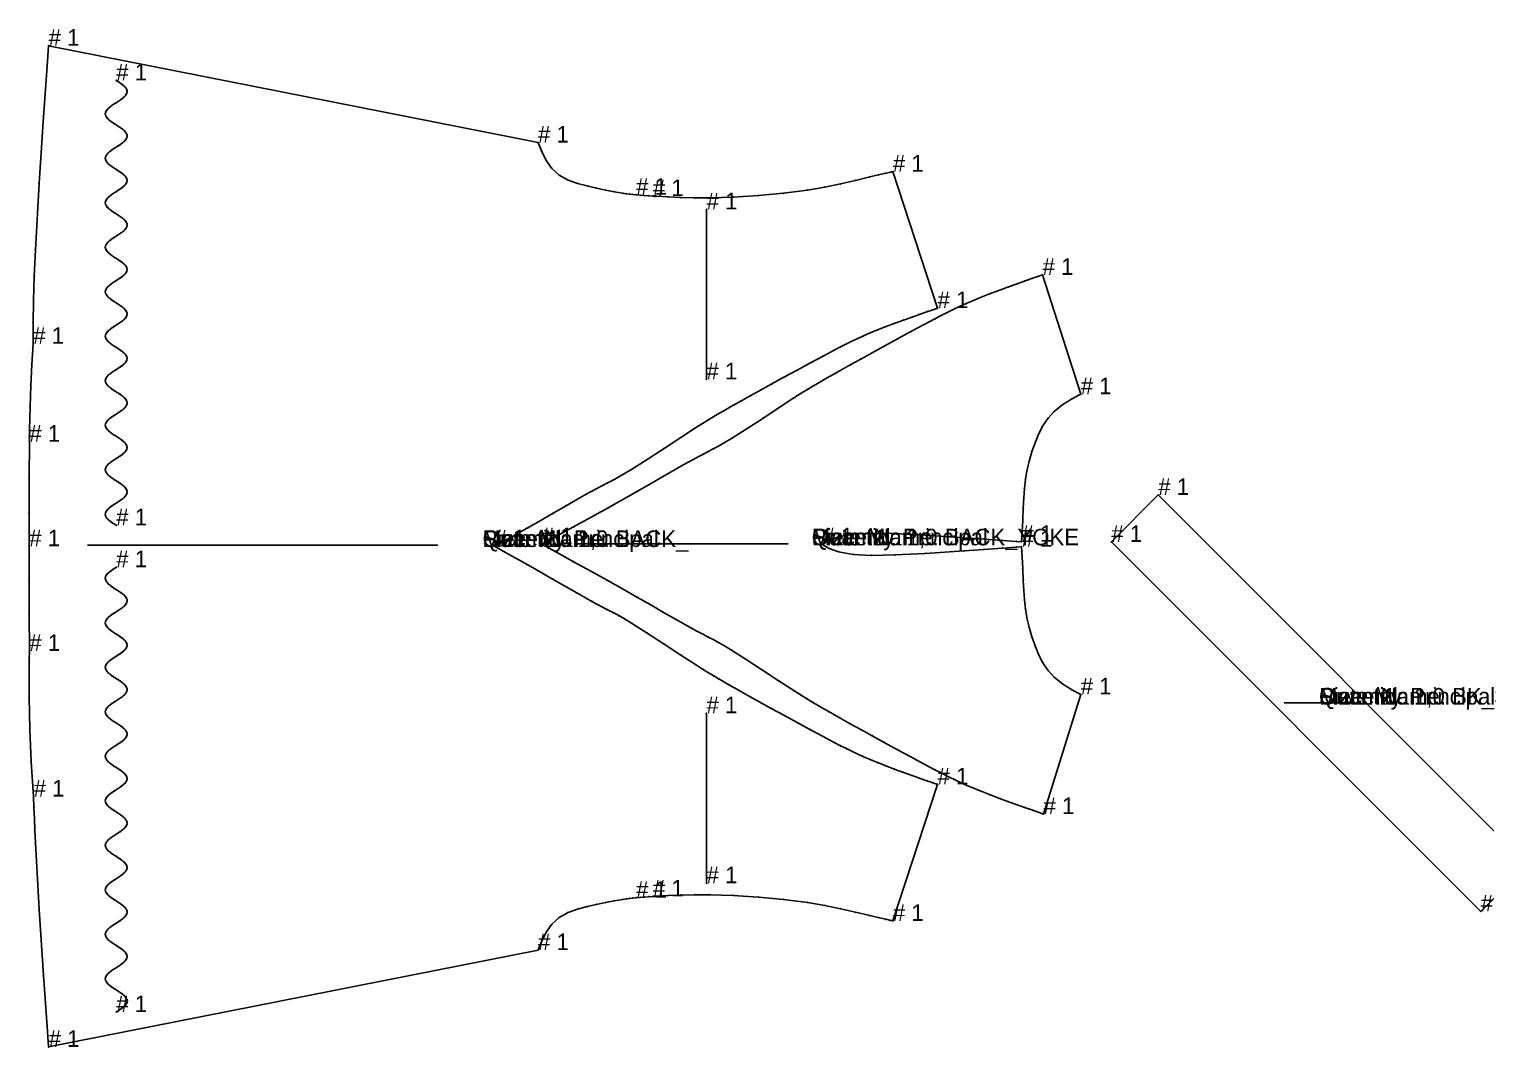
# Model space of a CAD drawing. Extents: x 50 to 2703, y 47 to 2546.
# Drawn here: x 807 to 1686, y 1378 to 1991 of the extents above; entities that cross this region are included whole.
import ezdxf

# ---------------------------------------------------------------- set-up
doc = ezdxf.new("R2010")
doc.units = 0

# ---------------------------------------------------------------- blocks, each defined once
blk = doc.blocks.new('BACK_')
at = {"layer": '1'}
blk.add_lwpolyline([(1088.174, 1679.399), (1094.414, 1682.885), (1101.108, 1686.624), (1107.861, 1690.407), (1114.283, 1694.026), (1123.638, 1699.365), (1131.349, 1703.819), (1137.821, 1707.559), (1143.46, 1710.755), (1146.912, 1712.649), (1150.204, 1714.411), (1153.363, 1716.073), (1156.416, 1717.666), (1159.667, 1719.373), (1163.077, 1721.224), (1166.899, 1723.406), (1171.385, 1726.106), (1180.347, 1731.786), (1190.49, 1738.405), (1200.578, 1745.042), (1209.377, 1750.776), (1213.633, 1753.478), (1217.226, 1755.693), (1220.415, 1757.601), (1223.456, 1759.379), (1226.45, 1761.11), (1229.608, 1762.92), (1232.995, 1764.844), (1236.675, 1766.917), (1242.387, 1770.107), (1248.699, 1773.604), (1255.512, 1777.354), (1262.73, 1781.306), (1270.783, 1785.692), (1278.785, 1790.023), (1286.334, 1794.074), (1293.022, 1797.617), (1296.891, 1799.63), (1300.379, 1801.401), (1303.679, 1803.021), (1306.982, 1804.579), (1310.744, 1806.282), (1314.771, 1808.026), (1319.102, 1809.819), (1323.773, 1811.666), (1329.271, 1813.748), (1334.823, 1815.782), (1340.025, 1817.646), (1344.475, 1819.219), (1347.08, 1820.133), (1349.485, 1820.968), (1352.087, 1821.862), (1355.284, 1822.951), (1355.314, 1822.961), (1355.343, 1822.971), (1355.373, 1822.981), (1355.402, 1822.991), (1328.442, 1905.269), (1327.251, 1905.002), (1324.109, 1904.292), (1319.66, 1903.273), (1314.552, 1902.079), (1305.902, 1900.007), (1296.932, 1897.923), (1287.356, 1895.925), (1276.891, 1894.114), (1262.534, 1892.25), (1247.326, 1890.842), (1232.212, 1889.908), (1218.138, 1889.467), (1208.859, 1889.457), (1200.501, 1889.657), (1192.9, 1889.995), (1185.891, 1890.399), (1185.333, 1890.433), (1184.778, 1890.468), (1184.225, 1890.502), (1183.675, 1890.537), (1181.094, 1890.704), (1178.56, 1890.883), (1176.062, 1891.08), (1173.589, 1891.299), (1171.592, 1891.5), (1169.6, 1891.723), (1167.605, 1891.973), (1165.603, 1892.253), (1160.372, 1893.122), (1155.051, 1894.172), (1149.638, 1895.361), (1144.132, 1896.647), (1138.291, 1898.139), (1132.586, 1900.139), (1127.259, 1903.099), (1122.553, 1907.465), (1119.225, 1912.359), (1116.665, 1917.367), (1115.021, 1921.269), (1114.441, 1922.841), (819.247, 1981.176), (818.332, 1968.917), (816.14, 1938.239), (813.504, 1898.292), (811.253, 1858.229), (810.564, 1842.134), (810.12, 1827.563), (809.912, 1814.143), (809.928, 1801.502), (809.103, 1788.945), (808.495, 1776.397), (808.059, 1763.453), (807.75, 1749.712), (807.719, 1747.933), (807.688, 1746.138), (807.659, 1744.328), (807.631, 1742.506), (807.5, 1720.208), (807.484, 1699.905), (807.521, 1685.13), (807.547, 1679.42), (807.521, 1673.709), (807.484, 1658.935), (807.5, 1638.631), (807.631, 1616.334), (807.608, 1614.511), (807.587, 1612.7), (807.568, 1610.904), (807.55, 1609.124), (807.498, 1588.396), (807.838, 1569.027), (808.693, 1549.563), (810.188, 1528.549), (810.38, 1522.024), (810.62, 1515.215), (810.911, 1508.089), (811.253, 1500.611), (813.504, 1460.547), (816.14, 1420.601), (818.332, 1389.923), (819.247, 1377.663), (1114.441, 1435.999), (1115.021, 1437.571), (1116.665, 1441.472), (1119.225, 1446.481), (1122.553, 1451.375), (1127.259, 1455.741), (1132.586, 1458.7), (1138.291, 1460.701), (1144.132, 1462.192), (1149.638, 1463.478), (1155.051, 1464.667), (1160.372, 1465.717), (1165.603, 1466.586), (1167.605, 1466.866), (1169.6, 1467.116), (1171.592, 1467.34), (1173.589, 1467.54), (1176.062, 1467.76), (1178.56, 1467.956), (1181.094, 1468.135), (1183.675, 1468.303), (1184.225, 1468.337), (1184.778, 1468.372), (1185.333, 1468.406), (1185.891, 1468.44), (1192.9, 1468.845), (1200.501, 1469.183), (1208.859, 1469.382), (1218.138, 1469.372), (1232.212, 1468.932), (1247.326, 1467.998), (1262.534, 1466.589), (1276.891, 1464.725), (1287.356, 1462.914), (1296.932, 1460.917), (1305.902, 1458.833), (1314.552, 1456.76), (1319.66, 1455.566), (1324.109, 1454.547), (1327.251, 1453.837), (1328.442, 1453.571), (1355.403, 1535.848), (1355.373, 1535.859), (1355.343, 1535.869), (1355.314, 1535.879), (1355.284, 1535.889), (1352.087, 1536.977), (1349.485, 1537.871), (1347.08, 1538.707), (1344.475, 1539.621), (1340.025, 1541.194), (1334.823, 1543.058), (1329.271, 1545.092), (1323.773, 1547.173), (1319.102, 1549.021), (1314.771, 1550.813), (1310.744, 1552.557), (1306.982, 1554.26), (1303.679, 1555.819), (1300.379, 1557.438), (1296.891, 1559.209), (1293.022, 1561.222), (1286.334, 1564.766), (1278.785, 1568.816), (1270.783, 1573.148), (1262.73, 1577.534), (1255.512, 1581.485), (1248.699, 1585.236), (1242.387, 1588.732), (1236.675, 1591.923), (1232.995, 1593.995), (1229.608, 1595.92), (1226.45, 1597.729), (1223.456, 1599.46), (1220.415, 1601.238), (1217.226, 1603.146), (1213.633, 1605.362), (1209.377, 1608.063), (1200.578, 1613.798), (1190.49, 1620.434), (1180.347, 1627.053), (1171.385, 1632.734), (1166.899, 1635.433), (1163.077, 1637.615), (1159.667, 1639.466), (1156.416, 1641.173), (1153.363, 1642.767), (1150.204, 1644.429), (1146.912, 1646.191), (1143.46, 1648.084), (1137.821, 1651.28), (1131.349, 1655.02), (1123.638, 1659.474), (1114.283, 1664.813), (1107.863, 1668.431), (1101.111, 1672.209), (1094.417, 1675.935), (1088.174, 1679.399)], dxfattribs=at)
at = {"layer": '2'}
for p in [(819.247, 1981.176), (860.008, 1960.265), (1114.441, 1922.841), (1328.442, 1905.269), (1173.589, 1891.299), (1183.675, 1890.537), (1216.092, 1882.54), (1355.402, 1822.991), (809.928, 1801.502), (1216.015, 1780.082), (807.631, 1742.506), (860.008, 1692.072), (807.547, 1679.42), (1088.174, 1679.399), (860.008, 1666.767), (807.631, 1616.334), (1216.015, 1578.757), (1355.403, 1535.848), (810.188, 1528.549), (1216.092, 1476.3), (1173.589, 1467.54), (1183.675, 1468.303), (1328.442, 1453.571), (1114.441, 1435.999), (860.008, 1398.575), (819.247, 1377.663)]:
    blk.add_point(p, dxfattribs=at)
at = {"layer": '3'}
for p in [(818.332, 1968.917), (860.494, 1959.953), (861.693, 1959.154), (863.216, 1958.072), (864.675, 1956.913), (865.41, 1951.016), (865.588, 1956.023), (866.004, 1951.861), (866.207, 1955.187), (866.416, 1952.717), (866.543, 1954.377), (866.608, 1953.56), (853.968, 1941.877), (854.582, 1942.709), (855.341, 1943.503), (856.39, 1944.408), (857.539, 1945.257), (858.755, 1946.067), (860.008, 1946.855), (861.265, 1947.641), (862.488, 1948.446), (863.638, 1949.294), (864.675, 1950.208), (816.14, 1938.239), (853.408, 1940.151), (853.557, 1939.281), (853.558, 1941.02), (853.967, 1938.424), (854.581, 1937.592), (855.341, 1936.798), (856.392, 1935.894), (857.543, 1935.047), (858.759, 1934.237), (860.008, 1933.446), (861.257, 1932.655), (862.473, 1931.845), (863.623, 1930.997), (864.675, 1930.093), (865.434, 1929.3), (866.048, 1928.468), (866.048, 1925.014), (866.458, 1927.611), (866.458, 1925.871), (866.608, 1926.741), (854.581, 1915.89), (855.341, 1916.684), (856.392, 1917.588), (857.543, 1918.435), (858.759, 1919.245), (860.008, 1920.036), (861.257, 1920.827), (862.473, 1921.637), (863.623, 1922.484), (864.675, 1923.388), (865.434, 1924.182), (1115.021, 1921.269), (1116.665, 1917.367), (853.408, 1913.331), (853.557, 1914.201), (853.557, 1912.461), (853.967, 1915.058), (853.967, 1911.604), (854.581, 1910.772), (855.341, 1909.979), (856.392, 1909.075), (857.543, 1908.227), (858.759, 1907.417), (860.008, 1906.626), (1119.225, 1912.359), (1122.553, 1907.465), (813.504, 1898.292), (861.257, 1905.835), (862.473, 1905.026), (863.623, 1904.178), (864.675, 1903.274), (865.434, 1902.48), (866.048, 1901.649), (866.048, 1898.195), (866.458, 1900.791), (866.458, 1899.052), (866.608, 1899.922), (1127.259, 1903.099), (1132.586, 1900.139), (1138.291, 1898.139), (1296.932, 1897.923), (1305.902, 1900.007), (1314.552, 1902.079), (1319.66, 1903.273), (1324.109, 1904.292), (1327.251, 1905.002), (854.581, 1889.071), (855.341, 1889.864), (856.392, 1890.768), (857.543, 1891.616), (858.759, 1892.426), (860.008, 1893.217), (861.257, 1894.008), (862.473, 1894.818), (863.623, 1895.665), (864.675, 1896.569), (865.434, 1897.363), (1144.132, 1896.647), (1149.638, 1895.361), (1155.051, 1894.172), (1160.372, 1893.122), (1165.603, 1892.253), (1167.605, 1891.973), (1169.6, 1891.723), (1171.592, 1891.5), (1176.062, 1891.08), (1178.56, 1890.883), (1181.094, 1890.704), (1184.225, 1890.502), (1184.778, 1890.468), (1185.333, 1890.433), (1185.891, 1890.399), (1192.9, 1889.995), (1200.501, 1889.657), (1208.859, 1889.457), (1218.138, 1889.467), (1232.212, 1889.908), (1247.326, 1890.842), (1262.534, 1892.25), (1276.891, 1894.114), (1287.356, 1895.925), (853.408, 1886.512), (853.557, 1887.382), (853.557, 1885.642), (853.967, 1888.239), (853.967, 1884.785), (854.581, 1883.953), (855.341, 1883.16), (856.392, 1882.255), (857.543, 1881.408), (858.759, 1880.598), (860.008, 1879.807), (861.257, 1879.016), (862.473, 1878.206), (863.623, 1877.359), (864.675, 1876.455), (865.434, 1875.661), (866.048, 1874.83), (866.458, 1873.972), (866.458, 1872.233), (866.608, 1873.102), (855.341, 1863.045), (856.392, 1863.949), (857.543, 1864.797), (858.759, 1865.607), (860.008, 1866.397), (861.257, 1867.188), (862.473, 1867.998), (863.623, 1868.846), (864.675, 1869.75), (865.434, 1870.544), (866.048, 1871.375), (811.253, 1858.229), (853.408, 1859.693), (853.557, 1860.563), (853.557, 1858.823), (853.967, 1861.42), (853.967, 1857.966), (854.581, 1862.251), (854.581, 1857.134), (855.341, 1856.34), (856.392, 1855.436), (857.543, 1854.589), (858.759, 1853.779), (860.008, 1852.988), (861.257, 1852.197), (862.473, 1851.387), (863.623, 1850.54), (864.675, 1849.635), (865.434, 1848.842), (866.048, 1848.01), (866.458, 1847.153), (866.458, 1845.413), (866.608, 1846.283), (810.564, 1842.134), (856.392, 1837.13), (857.543, 1837.978), (858.759, 1838.787), (860.008, 1839.578), (861.257, 1840.369), (862.473, 1841.179), (863.623, 1842.027), (864.675, 1842.931), (865.434, 1843.724), (866.048, 1844.556), (810.12, 1827.563), (853.408, 1832.874), (853.557, 1833.743), (853.557, 1832.004), (853.967, 1834.601), (853.967, 1831.146), (854.581, 1835.432), (854.581, 1830.315), (855.341, 1836.226), (855.341, 1829.521), (856.392, 1828.617), (857.543, 1827.769), (858.759, 1826.96), (860.008, 1826.169), (861.257, 1825.378), (862.473, 1824.568), (863.623, 1823.72), (864.675, 1822.816), (865.434, 1822.023), (866.048, 1821.191), (866.458, 1820.334), (866.608, 1819.464), (1344.475, 1819.219), (1347.08, 1820.133), (1349.485, 1820.968), (1352.087, 1821.862), (1355.284, 1822.951), (1355.314, 1822.961), (1355.343, 1822.971), (1355.373, 1822.981), (809.912, 1814.143), (856.392, 1810.311), (857.543, 1811.158), (858.759, 1811.968), (860.008, 1812.759), (861.257, 1813.55), (862.473, 1814.36), (863.623, 1815.207), (864.675, 1816.112), (865.434, 1816.905), (866.048, 1817.737), (866.458, 1818.594), (1323.773, 1811.666), (1329.271, 1813.748), (1334.823, 1815.782), (1340.025, 1817.646), (853.408, 1806.054), (853.557, 1806.924), (853.557, 1805.184), (853.967, 1807.781), (853.967, 1804.327), (854.581, 1808.613), (854.581, 1803.495), (855.341, 1809.407), (855.341, 1802.702), (856.392, 1801.798), (1300.379, 1801.401), (1303.679, 1803.021), (1306.982, 1804.579), (1310.744, 1806.282), (1314.771, 1808.026), (1319.102, 1809.819), (857.543, 1800.95), (858.759, 1800.14), (860.008, 1799.349), (861.257, 1798.559), (862.473, 1797.749), (863.623, 1796.901), (864.675, 1795.997), (865.434, 1795.203), (866.048, 1794.372), (866.458, 1793.515), (866.608, 1792.645), (1286.334, 1794.074), (1293.022, 1797.617), (1296.891, 1799.63), (809.103, 1788.945), (857.543, 1784.339), (858.759, 1785.149), (860.008, 1785.94), (861.257, 1786.731), (862.473, 1787.54), (863.623, 1788.388), (864.675, 1789.292), (865.434, 1790.086), (866.048, 1790.918), (866.458, 1791.775), (1270.783, 1785.692), (1278.785, 1790.023), (808.495, 1776.397), (853.408, 1779.235), (853.557, 1780.105), (853.557, 1778.365), (853.967, 1780.962), (853.967, 1777.508), (854.581, 1781.794), (854.581, 1776.676), (855.341, 1782.587), (855.341, 1775.883), (856.392, 1783.491), (856.392, 1774.979), (1255.512, 1777.354), (1262.73, 1781.306), (857.543, 1774.131), (858.759, 1773.321), (860.008, 1772.53), (861.257, 1771.739), (862.473, 1770.929), (863.623, 1770.082), (864.675, 1769.178), (865.434, 1768.384), (866.048, 1767.552), (866.458, 1766.695), (1236.675, 1766.917), (1242.387, 1770.107), (1248.699, 1773.604), (808.059, 1763.453), (857.543, 1757.52), (858.759, 1758.33), (860.008, 1759.121), (861.257, 1759.911), (862.473, 1760.721), (863.623, 1761.569), (864.675, 1762.473), (865.434, 1763.267), (866.048, 1764.098), (866.458, 1764.955), (866.608, 1765.825), (1220.415, 1757.601), (1223.456, 1759.379), (1226.45, 1761.11), (1229.608, 1762.92), (1232.995, 1764.844), (807.75, 1749.712), (853.408, 1752.416), (853.557, 1753.286), (853.557, 1751.546), (853.967, 1754.143), (853.967, 1750.689), (854.581, 1754.975), (854.581, 1749.857), (855.341, 1755.768), (855.341, 1749.063), (856.392, 1756.672), (1209.377, 1750.776), (1213.633, 1753.478), (1217.226, 1755.693), (807.659, 1744.328), (807.688, 1746.138), (807.719, 1747.933), (856.392, 1748.159), (857.543, 1747.312), (858.759, 1746.502), (860.008, 1745.711), (861.257, 1744.92), (862.473, 1744.11), (863.623, 1743.263), (864.675, 1742.358), (865.434, 1741.565), (866.048, 1740.733), (866.458, 1739.876), (1200.578, 1745.042), (858.759, 1731.51), (860.008, 1732.301), (861.257, 1733.092), (862.473, 1733.902), (863.623, 1734.75), (864.675, 1735.654), (865.434, 1736.447), (866.048, 1737.279), (866.458, 1738.136), (866.608, 1739.006), (1180.347, 1731.786), (1190.49, 1738.405), (853.408, 1725.596), (853.557, 1726.466), (853.557, 1724.727), (853.967, 1727.323), (853.967, 1723.869), (854.581, 1728.155), (854.581, 1723.038), (855.341, 1728.949), (855.341, 1722.244), (856.392, 1729.853), (857.543, 1730.701), (1166.899, 1723.406), (1171.385, 1726.106), (807.5, 1720.208), (856.392, 1721.34), (857.543, 1720.492), (858.759, 1719.682), (860.008, 1718.892), (861.257, 1718.101), (862.473, 1717.291), (863.623, 1716.443), (864.675, 1715.539), (865.434, 1714.745), (866.048, 1713.914), (1150.204, 1714.411), (1153.363, 1716.073), (1156.416, 1717.666), (1159.667, 1719.373), (1163.077, 1721.224), (858.751, 1704.696), (860.008, 1705.482), (861.261, 1706.27), (862.477, 1707.08), (863.625, 1707.929), (864.675, 1708.834), (865.433, 1709.628), (866.047, 1710.46), (866.458, 1713.057), (866.458, 1711.317), (866.608, 1712.187), (1137.821, 1707.559), (1143.46, 1710.755), (1146.912, 1712.649), (807.484, 1699.905), (853.408, 1698.777), (853.472, 1697.961), (853.599, 1699.621), (853.808, 1697.15), (854.011, 1700.477), (854.428, 1696.315), (854.605, 1701.321), (855.341, 1702.13), (856.378, 1703.043), (857.527, 1703.891), (1123.638, 1699.365), (1131.349, 1703.819), (855.341, 1695.425), (856.799, 1694.265), (858.323, 1693.183), (859.522, 1692.384), (1107.861, 1690.407), (1114.283, 1694.026), (807.521, 1685.13), (1094.414, 1682.885), (1101.108, 1686.624), (807.521, 1673.709), (1094.417, 1675.935), (1101.111, 1672.209), (853.472, 1660.879), (853.808, 1661.69), (854.428, 1662.525), (855.341, 1663.415), (856.799, 1664.574), (858.323, 1665.656), (859.522, 1666.455), (1107.863, 1668.431), (1114.283, 1664.813), (807.484, 1658.935), (853.408, 1660.062), (853.599, 1659.219), (854.011, 1658.363), (854.605, 1657.518), (855.341, 1656.71), (856.378, 1655.797), (857.527, 1654.949), (858.751, 1654.143), (860.008, 1653.358), (861.261, 1652.569), (1123.638, 1659.474), (1131.349, 1655.02), (862.477, 1651.759), (863.625, 1650.911), (864.675, 1650.005), (864.675, 1643.3), (865.433, 1649.211), (865.434, 1644.094), (866.047, 1648.379), (866.048, 1644.926), (866.458, 1647.522), (866.458, 1645.783), (866.608, 1646.653), (1137.821, 1651.28), (1143.46, 1648.084), (1146.912, 1646.191), (1150.204, 1644.429), (807.5, 1638.631), (853.967, 1634.97), (854.581, 1635.802), (855.341, 1636.595), (856.392, 1637.5), (857.543, 1638.347), (858.759, 1639.157), (860.008, 1639.948), (861.257, 1640.739), (862.473, 1641.549), (863.623, 1642.396), (1153.363, 1642.767), (1156.416, 1641.173), (1159.667, 1639.466), (1163.077, 1637.615), (1166.899, 1635.433), (853.408, 1633.243), (853.557, 1634.113), (853.557, 1632.373), (853.967, 1631.516), (854.581, 1630.684), (855.341, 1629.891), (856.392, 1628.987), (857.543, 1628.139), (858.759, 1627.329), (860.008, 1626.538), (861.257, 1625.747), (1171.385, 1632.734), (1180.347, 1627.053), (862.473, 1624.937), (863.623, 1624.09), (864.675, 1623.186), (865.434, 1622.392), (865.434, 1617.275), (866.048, 1621.56), (866.048, 1618.106), (866.458, 1620.703), (866.458, 1618.964), (866.608, 1619.833), (1190.49, 1620.434), (807.55, 1609.124), (807.568, 1610.904), (807.587, 1612.7), (807.608, 1614.511), (853.967, 1608.151), (854.581, 1608.983), (855.341, 1609.776), (856.392, 1610.68), (857.543, 1611.528), (858.759, 1612.338), (860.008, 1613.129), (861.257, 1613.92), (862.473, 1614.729), (863.623, 1615.577), (864.675, 1616.481), (1200.578, 1613.798), (1209.377, 1608.063), (853.408, 1606.424), (853.557, 1607.294), (853.557, 1605.554), (853.967, 1604.697), (854.581, 1603.865), (855.341, 1603.071), (856.392, 1602.167), (857.543, 1601.32), (858.759, 1600.51), (860.008, 1599.719), (1213.633, 1605.362), (1217.226, 1603.146), (1220.415, 1601.238), (1223.456, 1599.46), (861.257, 1598.928), (862.473, 1598.118), (863.623, 1597.271), (864.675, 1596.367), (865.434, 1595.573), (865.434, 1590.456), (866.048, 1594.741), (866.048, 1591.287), (866.458, 1593.884), (866.458, 1592.144), (866.608, 1593.014), (1226.45, 1597.729), (1229.608, 1595.92), (1232.995, 1593.995), (1236.675, 1591.923), (807.498, 1588.396), (854.581, 1582.163), (855.341, 1582.957), (856.392, 1583.861), (857.543, 1584.708), (858.759, 1585.518), (860.008, 1586.309), (861.257, 1587.1), (862.473, 1587.91), (863.623, 1588.758), (864.675, 1589.662), (1242.387, 1588.732), (1248.699, 1585.236), (853.408, 1579.604), (853.557, 1580.474), (853.557, 1578.735), (853.967, 1581.331), (853.967, 1577.877), (854.581, 1577.046), (855.341, 1576.252), (856.392, 1575.348), (857.543, 1574.5), (858.759, 1573.691), (860.008, 1572.9), (1255.512, 1581.485), (1262.73, 1577.534), (1270.783, 1573.148), (807.838, 1569.027), (861.257, 1572.109), (862.473, 1571.299), (863.623, 1570.452), (864.675, 1569.547), (865.434, 1568.754), (866.048, 1567.922), (866.048, 1564.468), (866.458, 1567.065), (866.458, 1565.325), (866.608, 1566.195), (1278.785, 1568.816), (1286.334, 1564.766), (854.581, 1555.344), (855.341, 1556.138), (856.392, 1557.042), (857.543, 1557.889), (858.759, 1558.699), (860.008, 1559.49), (861.257, 1560.281), (862.473, 1561.091), (863.623, 1561.938), (864.675, 1562.842), (865.434, 1563.636), (1293.022, 1561.222), (1296.891, 1559.209), (1300.379, 1557.438), (1303.679, 1555.819), (808.693, 1549.563), (853.408, 1552.785), (853.557, 1553.655), (853.557, 1551.915), (853.967, 1554.512), (853.967, 1551.058), (854.581, 1550.227), (855.341, 1549.433), (856.392, 1548.529), (857.543, 1547.681), (858.759, 1546.871), (1306.982, 1554.26), (1310.744, 1552.557), (1314.771, 1550.813), (1319.102, 1549.021), (1323.773, 1547.173), (860.008, 1546.08), (861.257, 1545.289), (862.473, 1544.48), (863.623, 1543.632), (864.675, 1542.728), (865.434, 1541.934), (866.048, 1541.103), (866.048, 1537.649), (866.458, 1540.245), (866.458, 1538.506), (866.608, 1539.376), (1329.271, 1545.092), (1334.823, 1543.058), (1340.025, 1541.194), (1344.475, 1539.621), (1347.08, 1538.707), (1349.485, 1537.871), (855.341, 1529.319), (856.392, 1530.223), (857.543, 1531.07), (858.759, 1531.88), (860.008, 1532.671), (861.257, 1533.462), (862.473, 1534.272), (863.623, 1535.119), (864.675, 1536.023), (865.434, 1536.817), (1352.087, 1536.977), (1355.284, 1535.889), (1355.314, 1535.879), (1355.343, 1535.869), (1355.373, 1535.859), (810.38, 1522.024), (853.408, 1525.966), (853.557, 1526.836), (853.557, 1525.096), (853.967, 1527.693), (853.967, 1524.239), (854.581, 1528.525), (854.581, 1523.407), (855.341, 1522.614), (856.392, 1521.709), (857.543, 1520.862), (858.759, 1520.052), (810.62, 1515.215), (860.008, 1519.261), (861.257, 1518.47), (862.473, 1517.66), (863.623, 1516.813), (864.675, 1515.909), (865.434, 1515.115), (866.048, 1514.283), (866.458, 1513.426), (866.458, 1511.687), (866.608, 1512.556), (810.911, 1508.089), (855.341, 1502.499), (856.392, 1503.403), (857.543, 1504.251), (858.759, 1505.06), (860.008, 1505.851), (861.257, 1506.642), (862.473, 1507.452), (863.623, 1508.3), (864.675, 1509.204), (865.434, 1509.998), (866.048, 1510.829), (811.253, 1500.611), (853.408, 1499.147), (853.557, 1500.017), (853.557, 1498.277), (853.967, 1500.874), (853.967, 1497.42), (854.581, 1501.705), (854.581, 1496.588), (855.341, 1495.794), (856.392, 1494.89), (857.543, 1494.043), (858.759, 1493.233), (860.008, 1492.442), (861.257, 1491.651), (862.473, 1490.841), (863.623, 1489.994), (864.675, 1489.09), (865.434, 1488.296), (866.048, 1487.464), (866.458, 1486.607), (866.608, 1485.737), (856.392, 1476.584), (857.543, 1477.432), (858.759, 1478.241), (860.008, 1479.032), (861.257, 1479.823), (862.473, 1480.633), (863.623, 1481.481), (864.675, 1482.385), (865.434, 1483.178), (866.048, 1484.01), (866.458, 1484.867), (853.408, 1472.328), (853.557, 1473.197), (853.557, 1471.458), (853.967, 1474.055), (853.967, 1470.601), (854.581, 1474.886), (854.581, 1469.769), (855.341, 1475.68), (855.341, 1468.975), (856.392, 1468.071), (1171.592, 1467.34), (1176.062, 1467.76), (1178.56, 1467.956), (1181.094, 1468.135), (1184.225, 1468.337), (1184.778, 1468.372), (1185.333, 1468.406), (1185.891, 1468.44), (1192.9, 1468.845), (1200.501, 1469.183), (1208.859, 1469.382), (1218.138, 1469.372), (1232.212, 1468.932), (1247.326, 1467.998), (813.504, 1460.547), (857.543, 1467.223), (858.759, 1466.414), (860.008, 1465.623), (861.257, 1464.832), (862.473, 1464.022), (863.623, 1463.174), (864.675, 1462.27), (865.434, 1461.477), (866.048, 1460.645), (866.458, 1459.788), (866.608, 1458.918), (1132.586, 1458.7), (1138.291, 1460.701), (1144.132, 1462.192), (1149.638, 1463.478), (1155.051, 1464.667), (1160.372, 1465.717), (1165.603, 1466.586), (1167.605, 1466.866), (1169.6, 1467.116), (1262.534, 1466.589), (1276.891, 1464.725), (1287.356, 1462.914), (1296.932, 1460.917), (1305.902, 1458.833), (856.392, 1449.765), (857.543, 1450.612), (858.759, 1451.422), (860.008, 1452.213), (861.257, 1453.004), (862.473, 1453.814), (863.623, 1454.661), (864.675, 1455.565), (865.434, 1456.359), (866.048, 1457.191), (866.458, 1458.048), (1122.553, 1451.375), (1127.259, 1455.741), (1314.552, 1456.76), (1319.66, 1455.566), (1324.109, 1454.547), (1327.251, 1453.837), (853.408, 1445.508), (853.557, 1446.378), (853.557, 1444.638), (853.967, 1447.235), (853.967, 1443.781), (854.581, 1448.067), (854.581, 1442.949), (855.341, 1448.861), (855.341, 1442.156), (856.392, 1441.252), (1116.665, 1441.472), (1119.225, 1446.481), (857.543, 1440.404), (858.759, 1439.594), (860.008, 1438.803), (861.257, 1438.012), (862.473, 1437.203), (863.623, 1436.355), (864.675, 1435.451), (865.434, 1434.657), (866.048, 1433.826), (866.458, 1432.969), (1115.021, 1437.571), (857.543, 1423.793), (858.759, 1424.603), (860.008, 1425.394), (861.257, 1426.185), (862.473, 1426.995), (863.623, 1427.842), (864.675, 1428.746), (865.434, 1429.54), (866.048, 1430.372), (866.458, 1431.229), (866.608, 1432.099), (816.14, 1420.601), (853.408, 1418.689), (853.557, 1419.559), (853.558, 1417.819), (853.967, 1420.416), (853.968, 1416.962), (854.581, 1421.248), (854.582, 1416.131), (855.341, 1422.041), (855.341, 1415.337), (856.392, 1422.945), (856.39, 1414.431), (857.539, 1413.582), (858.755, 1412.773), (860.008, 1411.984), (861.265, 1411.198), (862.488, 1410.393), (863.638, 1409.545), (864.675, 1408.632), (865.41, 1407.823), (866.004, 1406.979), (866.416, 1406.123), (860.494, 1398.886), (861.693, 1399.685), (863.216, 1400.767), (864.675, 1401.927), (865.588, 1402.817), (866.207, 1403.652), (866.543, 1404.463), (866.608, 1405.279), (818.332, 1389.923)]:
    blk.add_point(p, dxfattribs=at)
at = {"layer": '4'}
for p in [(1173.589, 1891.299, 5), (1183.675, 1890.537, 5), (1173.589, 1467.54, 5), (1183.675, 1468.303, 5)]:
    blk.add_point(p, dxfattribs=at)
at = {"layer": '7'}
blk.add_line((842.758, 1680), (1054.037, 1680), dxfattribs=at)
at = {"layer": '8'}
for points in [[(860.008, 1960.265), (860.494, 1959.953), (861.693, 1959.154), (863.216, 1958.072), (864.675, 1956.913), (865.588, 1956.023), (866.207, 1955.187), (866.543, 1954.377), (866.608, 1953.56), (866.416, 1952.717), (866.004, 1951.861), (865.41, 1951.016), (864.675, 1950.208), (863.638, 1949.294), (862.488, 1948.446), (861.265, 1947.641), (860.008, 1946.855), (858.755, 1946.067), (857.539, 1945.257), (856.39, 1944.408), (855.341, 1943.503), (854.582, 1942.709), (853.968, 1941.877), (853.558, 1941.02), (853.408, 1940.151), (853.557, 1939.281), (853.967, 1938.424), (854.581, 1937.592), (855.341, 1936.798), (856.392, 1935.894), (857.543, 1935.047), (858.759, 1934.237), (860.008, 1933.446), (861.257, 1932.655), (862.473, 1931.845), (863.623, 1930.997), (864.675, 1930.093), (865.434, 1929.3), (866.048, 1928.468), (866.458, 1927.611), (866.608, 1926.741), (866.458, 1925.871), (866.048, 1925.014), (865.434, 1924.182), (864.675, 1923.388), (863.623, 1922.484), (862.473, 1921.637), (861.257, 1920.827), (860.008, 1920.036), (858.759, 1919.245), (857.543, 1918.435), (856.392, 1917.588), (855.341, 1916.684), (854.581, 1915.89), (853.967, 1915.058), (853.557, 1914.201), (853.408, 1913.331), (853.557, 1912.461), (853.967, 1911.604), (854.581, 1910.772), (855.341, 1909.979), (856.392, 1909.075), (857.543, 1908.227), (858.759, 1907.417), (860.008, 1906.626), (861.257, 1905.835), (862.473, 1905.026), (863.623, 1904.178), (864.675, 1903.274), (865.434, 1902.48), (866.048, 1901.649), (866.458, 1900.791), (866.608, 1899.922), (866.458, 1899.052), (866.048, 1898.195), (865.434, 1897.363), (864.675, 1896.569), (863.623, 1895.665), (862.473, 1894.818), (861.257, 1894.008), (860.008, 1893.217), (858.759, 1892.426), (857.543, 1891.616), (856.392, 1890.768), (855.341, 1889.864), (854.581, 1889.071), (853.967, 1888.239), (853.557, 1887.382), (853.408, 1886.512), (853.557, 1885.642), (853.967, 1884.785), (854.581, 1883.953), (855.341, 1883.16), (856.392, 1882.255), (857.543, 1881.408), (858.759, 1880.598), (860.008, 1879.807), (861.257, 1879.016), (862.473, 1878.206), (863.623, 1877.359), (864.675, 1876.455), (865.434, 1875.661), (866.048, 1874.83), (866.458, 1873.972), (866.608, 1873.102), (866.458, 1872.233), (866.048, 1871.375), (865.434, 1870.544), (864.675, 1869.75), (863.623, 1868.846), (862.473, 1867.998), (861.257, 1867.188), (860.008, 1866.397), (858.759, 1865.607), (857.543, 1864.797), (856.392, 1863.949), (855.341, 1863.045), (854.581, 1862.251), (853.967, 1861.42), (853.557, 1860.563), (853.408, 1859.693), (853.557, 1858.823), (853.967, 1857.966), (854.581, 1857.134), (855.341, 1856.34), (856.392, 1855.436), (857.543, 1854.589), (858.759, 1853.779), (860.008, 1852.988), (861.257, 1852.197), (862.473, 1851.387), (863.623, 1850.54), (864.675, 1849.635), (865.434, 1848.842), (866.048, 1848.01), (866.458, 1847.153), (866.608, 1846.283), (866.458, 1845.413), (866.048, 1844.556), (865.434, 1843.724), (864.675, 1842.931), (863.623, 1842.027), (862.473, 1841.179), (861.257, 1840.369), (860.008, 1839.578), (858.759, 1838.787), (857.543, 1837.978), (856.392, 1837.13), (855.341, 1836.226), (854.581, 1835.432), (853.967, 1834.601), (853.557, 1833.743), (853.408, 1832.874), (853.557, 1832.004), (853.967, 1831.146), (854.581, 1830.315), (855.341, 1829.521), (856.392, 1828.617), (857.543, 1827.769), (858.759, 1826.96), (860.008, 1826.169), (861.257, 1825.378), (862.473, 1824.568), (863.623, 1823.72), (864.675, 1822.816), (865.434, 1822.023), (866.048, 1821.191), (866.458, 1820.334), (866.608, 1819.464), (866.458, 1818.594), (866.048, 1817.737), (865.434, 1816.905), (864.675, 1816.112), (863.623, 1815.207), (862.473, 1814.36), (861.257, 1813.55), (860.008, 1812.759), (858.759, 1811.968), (857.543, 1811.158), (856.392, 1810.311), (855.341, 1809.407), (854.581, 1808.613), (853.967, 1807.781), (853.557, 1806.924), (853.408, 1806.054), (853.557, 1805.184), (853.967, 1804.327), (854.581, 1803.495), (855.341, 1802.702), (856.392, 1801.798), (857.543, 1800.95), (858.759, 1800.14), (860.008, 1799.349), (861.257, 1798.559), (862.473, 1797.749), (863.623, 1796.901), (864.675, 1795.997), (865.434, 1795.203), (866.048, 1794.372), (866.458, 1793.515), (866.608, 1792.645), (866.458, 1791.775), (866.048, 1790.918), (865.434, 1790.086), (864.675, 1789.292), (863.623, 1788.388), (862.473, 1787.54), (861.257, 1786.731), (860.008, 1785.94), (858.759, 1785.149), (857.543, 1784.339), (856.392, 1783.491), (855.341, 1782.587), (854.581, 1781.794), (853.967, 1780.962), (853.557, 1780.105), (853.408, 1779.235), (853.557, 1778.365), (853.967, 1777.508), (854.581, 1776.676), (855.341, 1775.883), (856.392, 1774.979), (857.543, 1774.131), (858.759, 1773.321), (860.008, 1772.53), (861.257, 1771.739), (862.473, 1770.929), (863.623, 1770.082), (864.675, 1769.178), (865.434, 1768.384), (866.048, 1767.552), (866.458, 1766.695), (866.608, 1765.825), (866.458, 1764.955), (866.048, 1764.098), (865.434, 1763.267), (864.675, 1762.473), (863.623, 1761.569), (862.473, 1760.721), (861.257, 1759.911), (860.008, 1759.121), (858.759, 1758.33), (857.543, 1757.52), (856.392, 1756.672), (855.341, 1755.768), (854.581, 1754.975), (853.967, 1754.143), (853.557, 1753.286), (853.408, 1752.416), (853.557, 1751.546), (853.967, 1750.689), (854.581, 1749.857), (855.341, 1749.063), (856.392, 1748.159), (857.543, 1747.312), (858.759, 1746.502), (860.008, 1745.711), (861.257, 1744.92), (862.473, 1744.11), (863.623, 1743.263), (864.675, 1742.358), (865.434, 1741.565), (866.048, 1740.733), (866.458, 1739.876), (866.608, 1739.006), (866.458, 1738.136), (866.048, 1737.279), (865.434, 1736.447), (864.675, 1735.654), (863.623, 1734.75), (862.473, 1733.902), (861.257, 1733.092), (860.008, 1732.301), (858.759, 1731.51), (857.543, 1730.701), (856.392, 1729.853), (855.341, 1728.949), (854.581, 1728.155), (853.967, 1727.323), (853.557, 1726.466), (853.408, 1725.596), (853.557, 1724.727), (853.967, 1723.869), (854.581, 1723.038), (855.341, 1722.244), (856.392, 1721.34), (857.543, 1720.492), (858.759, 1719.682), (860.008, 1718.892), (861.257, 1718.101), (862.473, 1717.291), (863.623, 1716.443), (864.675, 1715.539), (865.434, 1714.745), (866.048, 1713.914), (866.458, 1713.057), (866.608, 1712.187), (866.458, 1711.317), (866.047, 1710.46), (865.433, 1709.628), (864.675, 1708.834), (863.625, 1707.929), (862.477, 1707.08), (861.261, 1706.27), (860.008, 1705.482), (858.751, 1704.696), (857.527, 1703.891), (856.378, 1703.043), (855.341, 1702.13), (854.605, 1701.321), (854.011, 1700.477), (853.599, 1699.621), (853.408, 1698.777), (853.472, 1697.961), (853.808, 1697.15), (854.428, 1696.315), (855.341, 1695.425), (856.799, 1694.265), (858.323, 1693.183), (859.522, 1692.384), (860.008, 1692.072)], [(1216.015, 1780.082), (1216.092, 1882.54)], [(860.008, 1666.767), (859.522, 1666.455), (858.323, 1665.656), (856.799, 1664.574), (855.341, 1663.415), (854.428, 1662.525), (853.808, 1661.69), (853.472, 1660.879), (853.408, 1660.062), (853.599, 1659.219), (854.011, 1658.363), (854.605, 1657.518), (855.341, 1656.71), (856.378, 1655.797), (857.527, 1654.949), (858.751, 1654.143), (860.008, 1653.358), (861.261, 1652.569), (862.477, 1651.759), (863.625, 1650.911), (864.675, 1650.005), (865.433, 1649.211), (866.047, 1648.379), (866.458, 1647.522), (866.608, 1646.653), (866.458, 1645.783), (866.048, 1644.926), (865.434, 1644.094), (864.675, 1643.3), (863.623, 1642.396), (862.473, 1641.549), (861.257, 1640.739), (860.008, 1639.948), (858.759, 1639.157), (857.543, 1638.347), (856.392, 1637.5), (855.341, 1636.595), (854.581, 1635.802), (853.967, 1634.97), (853.557, 1634.113), (853.408, 1633.243), (853.557, 1632.373), (853.967, 1631.516), (854.581, 1630.684), (855.341, 1629.891), (856.392, 1628.987), (857.543, 1628.139), (858.759, 1627.329), (860.008, 1626.538), (861.257, 1625.747), (862.473, 1624.937), (863.623, 1624.09), (864.675, 1623.186), (865.434, 1622.392), (866.048, 1621.56), (866.458, 1620.703), (866.608, 1619.833), (866.458, 1618.964), (866.048, 1618.106), (865.434, 1617.275), (864.675, 1616.481), (863.623, 1615.577), (862.473, 1614.729), (861.257, 1613.92), (860.008, 1613.129), (858.759, 1612.338), (857.543, 1611.528), (856.392, 1610.68), (855.341, 1609.776), (854.581, 1608.983), (853.967, 1608.151), (853.557, 1607.294), (853.408, 1606.424), (853.557, 1605.554), (853.967, 1604.697), (854.581, 1603.865), (855.341, 1603.071), (856.392, 1602.167), (857.543, 1601.32), (858.759, 1600.51), (860.008, 1599.719), (861.257, 1598.928), (862.473, 1598.118), (863.623, 1597.271), (864.675, 1596.367), (865.434, 1595.573), (866.048, 1594.741), (866.458, 1593.884), (866.608, 1593.014), (866.458, 1592.144), (866.048, 1591.287), (865.434, 1590.456), (864.675, 1589.662), (863.623, 1588.758), (862.473, 1587.91), (861.257, 1587.1), (860.008, 1586.309), (858.759, 1585.518), (857.543, 1584.708), (856.392, 1583.861), (855.341, 1582.957), (854.581, 1582.163), (853.967, 1581.331), (853.557, 1580.474), (853.408, 1579.604), (853.557, 1578.735), (853.967, 1577.877), (854.581, 1577.046), (855.341, 1576.252), (856.392, 1575.348), (857.543, 1574.5), (858.759, 1573.691), (860.008, 1572.9), (861.257, 1572.109), (862.473, 1571.299), (863.623, 1570.452), (864.675, 1569.547), (865.434, 1568.754), (866.048, 1567.922), (866.458, 1567.065), (866.608, 1566.195), (866.458, 1565.325), (866.048, 1564.468), (865.434, 1563.636), (864.675, 1562.842), (863.623, 1561.938), (862.473, 1561.091), (861.257, 1560.281), (860.008, 1559.49), (858.759, 1558.699), (857.543, 1557.889), (856.392, 1557.042), (855.341, 1556.138), (854.581, 1555.344), (853.967, 1554.512), (853.557, 1553.655), (853.408, 1552.785), (853.557, 1551.915), (853.967, 1551.058), (854.581, 1550.227), (855.341, 1549.433), (856.392, 1548.529), (857.543, 1547.681), (858.759, 1546.871), (860.008, 1546.08), (861.257, 1545.289), (862.473, 1544.48), (863.623, 1543.632), (864.675, 1542.728), (865.434, 1541.934), (866.048, 1541.103), (866.458, 1540.245), (866.608, 1539.376), (866.458, 1538.506), (866.048, 1537.649), (865.434, 1536.817), (864.675, 1536.023), (863.623, 1535.119), (862.473, 1534.272), (861.257, 1533.462), (860.008, 1532.671), (858.759, 1531.88), (857.543, 1531.07), (856.392, 1530.223), (855.341, 1529.319), (854.581, 1528.525), (853.967, 1527.693), (853.557, 1526.836), (853.408, 1525.966), (853.557, 1525.096), (853.967, 1524.239), (854.581, 1523.407), (855.341, 1522.614), (856.392, 1521.709), (857.543, 1520.862), (858.759, 1520.052), (860.008, 1519.261), (861.257, 1518.47), (862.473, 1517.66), (863.623, 1516.813), (864.675, 1515.909), (865.434, 1515.115), (866.048, 1514.283), (866.458, 1513.426), (866.608, 1512.556), (866.458, 1511.687), (866.048, 1510.829), (865.434, 1509.998), (864.675, 1509.204), (863.623, 1508.3), (862.473, 1507.452), (861.257, 1506.642), (860.008, 1505.851), (858.759, 1505.06), (857.543, 1504.251), (856.392, 1503.403), (855.341, 1502.499), (854.581, 1501.705), (853.967, 1500.874), (853.557, 1500.017), (853.408, 1499.147), (853.557, 1498.277), (853.967, 1497.42), (854.581, 1496.588), (855.341, 1495.794), (856.392, 1494.89), (857.543, 1494.043), (858.759, 1493.233), (860.008, 1492.442), (861.257, 1491.651), (862.473, 1490.841), (863.623, 1489.994), (864.675, 1489.09), (865.434, 1488.296), (866.048, 1487.464), (866.458, 1486.607), (866.608, 1485.737), (866.458, 1484.867), (866.048, 1484.01), (865.434, 1483.178), (864.675, 1482.385), (863.623, 1481.481), (862.473, 1480.633), (861.257, 1479.823), (860.008, 1479.032), (858.759, 1478.241), (857.543, 1477.432), (856.392, 1476.584), (855.341, 1475.68), (854.581, 1474.886), (853.967, 1474.055), (853.557, 1473.197), (853.408, 1472.328), (853.557, 1471.458), (853.967, 1470.601), (854.581, 1469.769), (855.341, 1468.975), (856.392, 1468.071), (857.543, 1467.223), (858.759, 1466.414), (860.008, 1465.623), (861.257, 1464.832), (862.473, 1464.022), (863.623, 1463.174), (864.675, 1462.27), (865.434, 1461.477), (866.048, 1460.645), (866.458, 1459.788), (866.608, 1458.918), (866.458, 1458.048), (866.048, 1457.191), (865.434, 1456.359), (864.675, 1455.565), (863.623, 1454.661), (862.473, 1453.814), (861.257, 1453.004), (860.008, 1452.213), (858.759, 1451.422), (857.543, 1450.612), (856.392, 1449.765), (855.341, 1448.861), (854.581, 1448.067), (853.967, 1447.235), (853.557, 1446.378), (853.408, 1445.508), (853.557, 1444.638), (853.967, 1443.781), (854.581, 1442.949), (855.341, 1442.156), (856.392, 1441.252), (857.543, 1440.404), (858.759, 1439.594), (860.008, 1438.803), (861.257, 1438.012), (862.473, 1437.203), (863.623, 1436.355), (864.675, 1435.451), (865.434, 1434.657), (866.048, 1433.826), (866.458, 1432.969), (866.608, 1432.099), (866.458, 1431.229), (866.048, 1430.372), (865.434, 1429.54), (864.675, 1428.746), (863.623, 1427.842), (862.473, 1426.995), (861.257, 1426.185), (860.008, 1425.394), (858.759, 1424.603), (857.543, 1423.793), (856.392, 1422.945), (855.341, 1422.041), (854.581, 1421.248), (853.967, 1420.416), (853.557, 1419.559), (853.408, 1418.689), (853.558, 1417.819), (853.968, 1416.962), (854.582, 1416.131), (855.341, 1415.337), (856.39, 1414.431), (857.539, 1413.582), (858.755, 1412.773), (860.008, 1411.984), (861.265, 1411.198), (862.488, 1410.393), (863.638, 1409.545), (864.675, 1408.632), (865.41, 1407.823), (866.004, 1406.979), (866.416, 1406.123), (866.608, 1405.279), (866.543, 1404.463), (866.207, 1403.652), (865.588, 1402.817), (864.675, 1401.927), (863.216, 1400.767), (861.693, 1399.685), (860.494, 1398.886), (860.008, 1398.575)], [(1216.092, 1476.3), (1216.015, 1578.757)]]:
    blk.add_lwpolyline(points, dxfattribs=at)
at = {"layer": '1'}
for s in ['Size: M', 'Quantity: 1,0', 'Piece Name: BACK_', 'Material: Principal']:
    blk.add_text(s, height=10, dxfattribs=at).set_placement((1081, 1679))
at = {"layer": '2'}
for p in [(819.247, 1981.176), (860.008, 1960.265), (1114.441, 1922.841), (1328.442, 1905.269), (1173.589, 1891.299), (1183.675, 1890.537), (1216.092, 1882.54), (1355.402, 1822.991), (809.928, 1801.502), (1216.015, 1780.082), (807.631, 1742.506), (860.008, 1692.072), (807.547, 1679.42), (1088.174, 1679.399), (860.008, 1666.767), (807.631, 1616.334), (1216.015, 1578.757), (810.188, 1528.549), (1355.403, 1535.848), (1216.092, 1476.3), (1173.589, 1467.54), (1183.675, 1468.303), (1328.442, 1453.571), (1114.441, 1435.999), (860.008, 1398.575), (819.247, 1377.663)]:
    blk.add_text('# 1', height=10, dxfattribs=at).set_placement(p)
at = {"layer": '4'}
for p in [(1173.589, 1891.299), (1183.675, 1890.537), (1173.589, 1467.54), (1183.675, 1468.303)]:
    blk.add_text('# 1', height=10, dxfattribs=at).set_placement(p)
at = {"layer": '8'}
for p in [(860.008, 1960.265), (1216.092, 1882.54), (1216.015, 1780.082), (860.008, 1692.072), (860.008, 1666.767), (1216.015, 1578.757), (1216.092, 1476.3), (860.008, 1398.575)]:
    blk.add_text('# 1', height=10, dxfattribs=at).set_placement(p)
blk = doc.blocks.new('BACK_YOKE')
at = {"layer": '1'}
blk.add_lwpolyline([(1116.714, 1680.624), (1120.727, 1678.432), (1125.47, 1675.832), (1130.625, 1673), (1135.877, 1670.113), (1146.317, 1664.369), (1156.055, 1658.986), (1165.349, 1653.799), (1174.459, 1648.642), (1182.415, 1644.072), (1190.149, 1639.605), (1197.384, 1635.444), (1203.843, 1631.797), (1207.607, 1629.731), (1211.004, 1627.912), (1214.135, 1626.267), (1217.099, 1624.724), (1220.122, 1623.139), (1223.312, 1621.409), (1226.907, 1619.357), (1231.145, 1616.807), (1239.898, 1611.257), (1249.883, 1604.737), (1259.889, 1598.152), (1268.701, 1592.407), (1273.127, 1589.597), (1276.883, 1587.281), (1280.225, 1585.281), (1283.408, 1583.418), (1286.501, 1581.63), (1289.75, 1579.768), (1293.221, 1577.796), (1296.984, 1575.676), (1302.752, 1572.455), (1309.11, 1568.933), (1315.961, 1565.162), (1323.209, 1561.194), (1331.303, 1556.784), (1339.358, 1552.424), (1346.987, 1548.33), (1353.803, 1544.721), (1357.888, 1542.596), (1361.596, 1540.715), (1365.119, 1538.987), (1368.654, 1537.319), (1372.69, 1535.491), (1377.007, 1533.62), (1381.642, 1531.702), (1386.633, 1529.728), (1392.37, 1527.557), (1398.123, 1525.45), (1403.449, 1523.541), (1407.904, 1521.965), (1410.43, 1521.078), (1412.777, 1520.261), (1415.444, 1519.345), (1418.928, 1518.159), (1419.02, 1518.128), (1419.113, 1518.096), (1419.207, 1518.065), (1419.301, 1518.033), (1441.773, 1590.141), (1440.167, 1590.919), (1436.154, 1593.081), (1430.941, 1596.366), (1425.736, 1600.515), (1421.931, 1604.705), (1418.915, 1609.196), (1416.523, 1613.812), (1414.59, 1618.378), (1412.3, 1624.77), (1410.566, 1630.736), (1409.305, 1636.336), (1408.43, 1641.633), (1407.821, 1647.093), (1407.429, 1652.702), (1407.125, 1658.884), (1406.782, 1666.066), (1406.598, 1669.46), (1406.4, 1672.904), (1406.202, 1676.195), (1406.02, 1679.129), (1402.82, 1678.9), (1394.595, 1678.313), (1383.403, 1677.522), (1371.303, 1676.678), (1348.118, 1675.152), (1329.713, 1674.209), (1315.423, 1673.959), (1304.588, 1674.515), (1295.753, 1676.102), (1290.017, 1678.134), (1286.915, 1679.884), (1285.984, 1680.629), (1286.915, 1681.374), (1290.017, 1683.124), (1295.753, 1685.156), (1304.588, 1686.743), (1315.423, 1687.299), (1329.713, 1687.049), (1348.118, 1686.106), (1371.303, 1684.58), (1383.403, 1683.736), (1394.595, 1682.945), (1402.82, 1682.358), (1406.02, 1682.129), (1406.202, 1685.063), (1406.4, 1688.354), (1406.598, 1691.798), (1406.782, 1695.192), (1407.125, 1702.374), (1407.429, 1708.556), (1407.821, 1714.165), (1408.43, 1719.625), (1409.305, 1724.922), (1410.566, 1730.522), (1412.3, 1736.488), (1414.59, 1742.879), (1416.523, 1747.446), (1418.915, 1752.062), (1421.931, 1756.553), (1425.736, 1760.743), (1430.941, 1764.892), (1436.154, 1768.177), (1440.167, 1770.339), (1441.773, 1771.117), (1418.724, 1843.029), (1415.332, 1841.867), (1412.721, 1840.969), (1410.41, 1840.169), (1407.918, 1839.297), (1403.461, 1837.724), (1398.131, 1835.814), (1392.373, 1833.703), (1386.631, 1831.529), (1381.639, 1829.554), (1377.005, 1827.636), (1372.69, 1825.767), (1368.655, 1823.94), (1365.12, 1822.272), (1361.597, 1820.543), (1357.889, 1818.662), (1353.802, 1816.537), (1346.986, 1812.927), (1339.357, 1808.834), (1331.303, 1804.473), (1323.209, 1800.064), (1315.961, 1796.096), (1309.11, 1792.325), (1302.752, 1788.803), (1296.984, 1785.582), (1293.221, 1783.462), (1289.75, 1781.49), (1286.501, 1779.628), (1283.409, 1777.84), (1280.227, 1775.978), (1276.888, 1773.98), (1273.136, 1771.666), (1268.716, 1768.86), (1259.913, 1763.121), (1249.916, 1756.541), (1239.93, 1750.02), (1231.162, 1744.461), (1226.903, 1741.899), (1223.292, 1739.838), (1220.1, 1738.107), (1217.101, 1736.536), (1214.188, 1735.021), (1211.102, 1733.4), (1207.7, 1731.578), (1203.842, 1729.46), (1197.056, 1725.631), (1189.506, 1721.295), (1181.773, 1716.828), (1174.443, 1712.607), (1169.261, 1709.653), (1164.562, 1707.004), (1160.215, 1704.575), (1156.089, 1702.285), (1151.828, 1699.927), (1147.29, 1697.423), (1142.1, 1694.565), (1135.88, 1691.146), (1131.036, 1688.486), (1125.961, 1685.699), (1121.054, 1683.006), (1116.714, 1680.624)], dxfattribs=at)
at = {"layer": '2'}
for p in [(1418.724, 1843.029), (1441.773, 1771.117), (1116.714, 1680.624), (1285.984, 1680.629), (1406.02, 1682.129), (1406.02, 1679.129), (1441.773, 1590.141), (1419.301, 1518.033)]:
    blk.add_point(p, dxfattribs=at)
at = {"layer": '3'}
for p in [(1403.461, 1837.724), (1407.918, 1839.297), (1410.41, 1840.169), (1412.721, 1840.969), (1415.332, 1841.867), (1377.005, 1827.636), (1381.639, 1829.554), (1386.631, 1831.529), (1392.373, 1833.703), (1398.131, 1835.814), (1361.597, 1820.543), (1365.12, 1822.272), (1368.655, 1823.94), (1372.69, 1825.767), (1346.986, 1812.927), (1353.802, 1816.537), (1357.889, 1818.662), (1331.303, 1804.473), (1339.357, 1808.834), (1315.961, 1796.096), (1323.209, 1800.064), (1296.984, 1785.582), (1302.752, 1788.803), (1309.11, 1792.325), (1280.227, 1775.978), (1283.409, 1777.84), (1286.501, 1779.628), (1289.75, 1781.49), (1293.221, 1783.462), (1268.716, 1768.86), (1273.136, 1771.666), (1276.888, 1773.98), (1436.154, 1768.177), (1440.167, 1770.339), (1259.913, 1763.121), (1425.736, 1760.743), (1430.941, 1764.892), (1239.93, 1750.02), (1249.916, 1756.541), (1418.915, 1752.062), (1421.931, 1756.553), (1223.292, 1739.838), (1226.903, 1741.899), (1231.162, 1744.461), (1414.59, 1742.879), (1416.523, 1747.446), (1207.7, 1731.578), (1211.102, 1733.4), (1214.188, 1735.021), (1217.101, 1736.536), (1220.1, 1738.107), (1412.3, 1736.488), (1197.056, 1725.631), (1203.842, 1729.46), (1409.305, 1724.922), (1410.566, 1730.522), (1181.773, 1716.828), (1189.506, 1721.295), (1407.821, 1714.165), (1408.43, 1719.625), (1160.215, 1704.575), (1164.562, 1707.004), (1169.261, 1709.653), (1174.443, 1712.607), (1407.429, 1708.556), (1147.29, 1697.423), (1151.828, 1699.927), (1156.089, 1702.285), (1407.125, 1702.374), (1131.036, 1688.486), (1135.88, 1691.146), (1142.1, 1694.565), (1315.423, 1687.299), (1329.713, 1687.049), (1406.4, 1688.354), (1406.598, 1691.798), (1406.782, 1695.192), (1120.727, 1678.432), (1121.054, 1683.006), (1125.961, 1685.699), (1286.915, 1681.374), (1286.915, 1679.884), (1290.017, 1683.124), (1295.753, 1685.156), (1304.588, 1686.743), (1348.118, 1686.106), (1371.303, 1684.58), (1383.403, 1683.736), (1394.595, 1682.945), (1394.595, 1678.313), (1402.82, 1682.358), (1402.82, 1678.9), (1406.202, 1685.063), (1125.47, 1675.832), (1130.625, 1673), (1135.877, 1670.113), (1290.017, 1678.134), (1295.753, 1676.102), (1304.588, 1674.515), (1315.423, 1673.959), (1329.713, 1674.209), (1348.118, 1675.152), (1371.303, 1676.678), (1383.403, 1677.522), (1406.202, 1676.195), (1406.4, 1672.904), (1406.598, 1669.46), (1146.317, 1664.369), (1406.782, 1666.066), (1156.055, 1658.986), (1165.349, 1653.799), (1407.125, 1658.884), (1407.429, 1652.702), (1174.459, 1648.642), (1182.415, 1644.072), (1407.821, 1647.093), (1190.149, 1639.605), (1197.384, 1635.444), (1408.43, 1641.633), (1409.305, 1636.336), (1203.843, 1631.797), (1207.607, 1629.731), (1211.004, 1627.912), (1214.135, 1626.267), (1410.566, 1630.736), (1217.099, 1624.724), (1220.122, 1623.139), (1223.312, 1621.409), (1226.907, 1619.357), (1231.145, 1616.807), (1412.3, 1624.77), (1414.59, 1618.378), (1239.898, 1611.257), (1416.523, 1613.812), (1418.915, 1609.196), (1249.883, 1604.737), (1421.931, 1604.705), (1425.736, 1600.515), (1259.889, 1598.152), (1268.701, 1592.407), (1430.941, 1596.366), (1436.154, 1593.081), (1440.167, 1590.919), (1273.127, 1589.597), (1276.883, 1587.281), (1280.225, 1585.281), (1283.408, 1583.418), (1286.501, 1581.63), (1289.75, 1579.768), (1293.221, 1577.796), (1296.984, 1575.676), (1302.752, 1572.455), (1309.11, 1568.933), (1315.961, 1565.162), (1323.209, 1561.194), (1331.303, 1556.784), (1339.358, 1552.424), (1346.987, 1548.33), (1353.803, 1544.721), (1357.888, 1542.596), (1361.596, 1540.715), (1365.119, 1538.987), (1368.654, 1537.319), (1372.69, 1535.491), (1377.007, 1533.62), (1381.642, 1531.702), (1386.633, 1529.728), (1392.37, 1527.557), (1398.123, 1525.45), (1403.449, 1523.541), (1407.904, 1521.965), (1410.43, 1521.078), (1412.777, 1520.261), (1415.444, 1519.345), (1418.928, 1518.159), (1419.02, 1518.128), (1419.113, 1518.096), (1419.207, 1518.065)]:
    blk.add_point(p, dxfattribs=at)
at = {"layer": '7'}
blk.add_line((1138.53, 1681), (1265.317, 1681), dxfattribs=at)
at = {"layer": '1'}
for s in ['Size: M', 'Quantity: 1,0', 'Piece Name: BACK_YOKE', 'Material: Principal']:
    blk.add_text(s, height=10, dxfattribs=at).set_placement((1279.5, 1680))
at = {"layer": '2'}
for p in [(1418.724, 1843.029), (1441.773, 1771.117), (1116.714, 1680.624), (1285.984, 1680.629), (1406.02, 1682.129), (1406.02, 1679.129), (1441.773, 1590.141), (1419.301, 1518.033)]:
    blk.add_text('# 1', height=10, dxfattribs=at).set_placement(p)
blk = doc.blocks.new('BK_SLIT_PIPING-2')
at = {"layer": '1'}
blk.add_lwpolyline([(1460.24, 1682.082), (1682.979, 1459.344), (1711.263, 1487.628), (1488.525, 1710.367), (1460.24, 1682.082)], dxfattribs=at)
at = {"layer": '2'}
for p in [(1488.525, 1710.367), (1460.24, 1682.082), (1711.263, 1487.628), (1682.979, 1459.344)]:
    blk.add_point(p, dxfattribs=at)
at = {"layer": '7'}
blk.add_line((1564.394, 1585), (1606.82, 1585), dxfattribs=at)
at = {"layer": '1'}
for s in ['Size: M', 'Quantity: 1,0', 'Piece Name: BK_SLIT_PIPING-2', 'Material: Principal']:
    blk.add_text(s, height=10, dxfattribs=at).set_placement((1585.5, 1584))
at = {"layer": '2'}
for p in [(1488.525, 1710.367), (1460.24, 1682.082), (1711.263, 1487.628), (1682.979, 1459.344)]:
    blk.add_text('# 1', height=10, dxfattribs=at).set_placement(p)

msp = doc.modelspace()

# ---------------------------------------------------------------- block references
at = {"layer": '1'}
for name in ['BACK_', 'BACK_YOKE', 'BK_SLIT_PIPING-2']:
    msp.add_blockref(name, (0, 0), dxfattribs=at)

doc.saveas('drawing.dxf')
